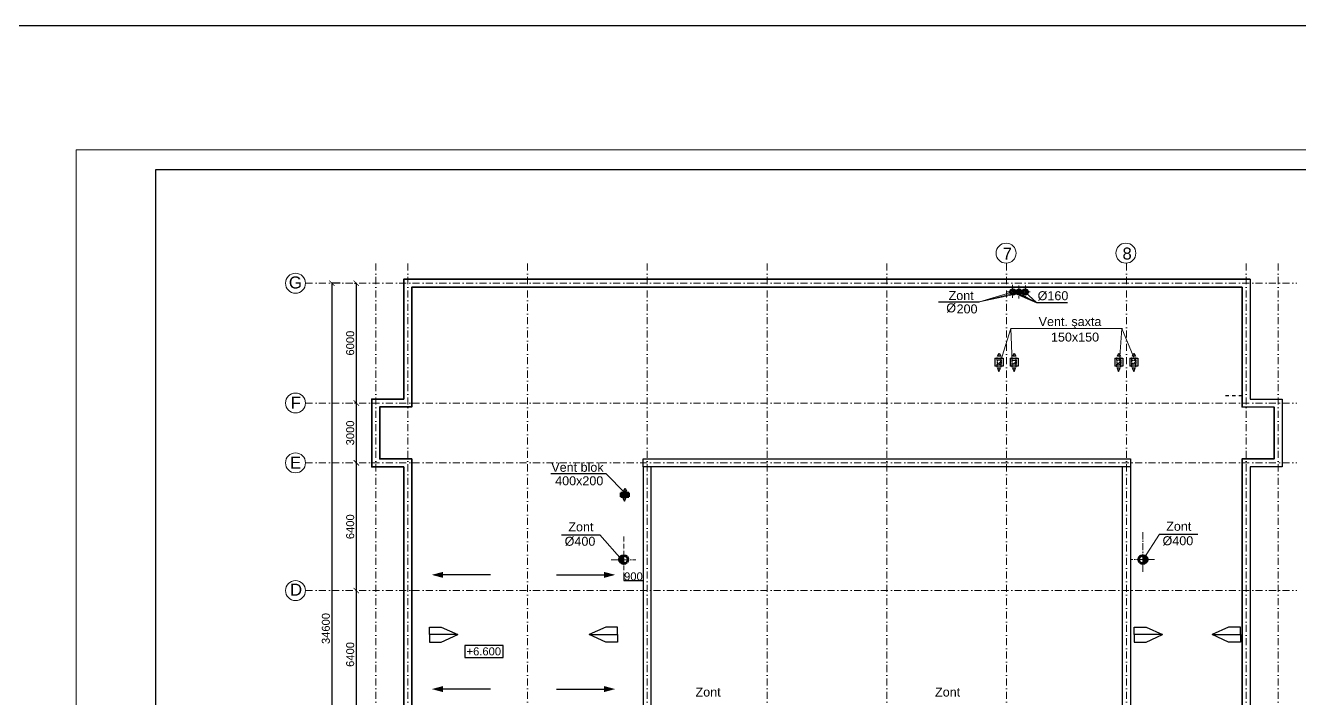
# Model space of a CAD drawing. Header units: millimetres. Extents: x 895788 to 1136524, y -21936 to 400945.
# Drawn here: x 1013832 to 1077658, y 367222 to 400945 of the extents above; entities that cross this region are included whole.
import ezdxf

# ---------------------------------------------------------------- set-up
doc = ezdxf.new("R2010")
doc.units = ezdxf.units.MM
doc.linetypes.add('ACAD_ISO10W100', pattern=[18, 12, -3, 0, -3])
doc.linetypes.add('Штрихпунктирная', pattern=[670.277762, 352.777767, -176.388884, 0, -141.111112])
for name, color, linetype, lineweight in [('0_Ном._пера__7', 7, 'Continuous', 60), ('2D-чертеж - Общий_Ном._пера__21', 7, 'Continuous', 30), ('Arakesmelerin x_tti_Ном._пера__1', 7, 'Continuous', 15), ('LLLLLLLL', 7, 'Continuous', 30), ('невидимка_Ном._пера__241_Ном._пера__7', 7, 'Continuous', 60), ('оси_Ном._пера__1', 7, 'Continuous', 15), ('оси_Ном._пера__242_Ном._пера__21', 7, 'Continuous', 30), ('перегородка_Ном._пера__7_Ном._пера__7', 7, 'Continuous', 60)]:
    doc.layers.add(name, color=color, linetype=linetype, lineweight=lineweight)
doc.styles.get("Standard").update_dxf_attribs({"font": 'arial.ttf', "height": 400})
doc.styles.add('СГЕНЕРИР_СТИЛЬ_1', font='arial.ttf')
doc.dimstyles.new('ISO-25', dxfattribs={"dimtxt": 2.5, "dimasz": 2.5, "dimexe": 1.25, "dimexo": 0.625, "dimtad": 1, "dimtxsty": 'Standard', "dimcen": 2.5, "dimadec": 0, "dimazin": 0, "dimtfac": 1, "dimtmove": 0, "dimatfit": 3, "dimfxl": 1, "dimarcsym": 0})
doc.dimstyles.new('razmeri a-g', dxfattribs={"dimtxt": 400, "dimasz": 270, "dimexe": 1.25, "dimexo": 0.625, "dimgap": 100, "dimtad": 1, "dimdec": 0, "dimtxsty": 'Standard', "dimblk": 'ARCHTICK', "dimcen": 2.5, "dimadec": 0, "dimazin": 0, "dimtfac": 1, "dimtdec": 0, "dimtmove": 0, "dimatfit": 3, "dimfxl": 1, "dimarcsym": 0})

# ---------------------------------------------------------------- blocks, each defined once
blk = doc.blocks.new('_ArchTick')
at = {"color": 0, "linetype": 'ByBlock', "const_width": 0.15}
blk.add_lwpolyline([(-0.5, -0.5), (0.5, 0.5)], dxfattribs=at)
blk = doc.blocks.new('*D154')
at = {"color": 0, "lineweight": -2, "transparency": 16777216}
for p, q in [((1029589, 388030), (1029185, 388030)), ((1029186, 388030), (1029186, 353430)), ((1029589, 353430), (1029185, 353430))]:
    blk.add_line(p, q, dxfattribs=at)
at = {"layer": 'Defpoints', "color": 0, "transparency": 16777216}
for p in [(1029590, 388030), (1029186, 353430), (1029590, 353430)]:
    blk.add_point(p, dxfattribs=at)
at = {"color": 0, "lineweight": -2, "transparency": 16777216, "xscale": 270, "yscale": 270, "zscale": 270}
for p, rotation in [((1029186, 388030), 90), ((1029186, 353430), 270)]:
    blk.add_blockref('_ArchTick', p, dxfattribs=dict(at, rotation=rotation))
at = {"color": 0, "transparency": 16777216, "insert": (1028881, 370730), "char_height": 400, "attachment_point": 5, "rotation": 90}
blk.add_mtext('34600', dxfattribs=at)
blk = doc.blocks.new('*D155')
at = {"color": 0, "lineweight": -2, "transparency": 16777216}
for p, q in [((1030308, 388030), (1030407, 388030)), ((1030405, 388030), (1030405, 382030)), ((1030308, 382030), (1030407, 382030))]:
    blk.add_line(p, q, dxfattribs=at)
at = {"layer": 'Defpoints', "color": 0, "transparency": 16777216}
for p in [(1030308, 388030), (1030308, 382030), (1030405, 382030)]:
    blk.add_point(p, dxfattribs=at)
at = {"color": 0, "lineweight": -2, "transparency": 16777216, "xscale": 270, "yscale": 270, "zscale": 270}
for p, rotation in [((1030405, 388030), 90), ((1030405, 382030), 270)]:
    blk.add_blockref('_ArchTick', p, dxfattribs=dict(at, rotation=rotation))
at = {"color": 0, "transparency": 16777216, "insert": (1030101, 385030), "char_height": 400, "attachment_point": 5, "rotation": 90}
blk.add_mtext('6000', dxfattribs=at)
blk = doc.blocks.new('*D156')
at = {"color": 0, "lineweight": -2, "transparency": 16777216}
for p, q in [((1030308, 382030), (1030407, 382030)), ((1030405, 382030), (1030405, 379030)), ((1030406, 379030), (1030407, 379030))]:
    blk.add_line(p, q, dxfattribs=at)
at = {"layer": 'Defpoints', "color": 0, "transparency": 16777216}
for p in [(1030308, 382030), (1030405, 379030), (1030405, 379030)]:
    blk.add_point(p, dxfattribs=at)
at = {"color": 0, "lineweight": -2, "transparency": 16777216, "xscale": 270, "yscale": 270, "zscale": 270}
for p, rotation in [((1030405, 382030), 90), ((1030405, 379030), 270)]:
    blk.add_blockref('_ArchTick', p, dxfattribs=dict(at, rotation=rotation))
at = {"color": 0, "transparency": 16777216, "insert": (1030101, 380530), "char_height": 400, "attachment_point": 5, "rotation": 90}
blk.add_mtext('3000', dxfattribs=at)
blk = doc.blocks.new('*D157')
at = {"color": 0, "lineweight": -2, "transparency": 16777216}
for p, q in [((1030405, 379030), (1030405, 372630)), ((1030406, 379030), (1030407, 379030)), ((1030406, 372630), (1030407, 372630))]:
    blk.add_line(p, q, dxfattribs=at)
at = {"layer": 'Defpoints', "color": 0, "transparency": 16777216}
for p in [(1030405, 379030), (1030405, 372630), (1030405, 372630)]:
    blk.add_point(p, dxfattribs=at)
at = {"color": 0, "lineweight": -2, "transparency": 16777216, "xscale": 270, "yscale": 270, "zscale": 270}
for p, rotation in [((1030405, 379030), 90), ((1030405, 372630), 270)]:
    blk.add_blockref('_ArchTick', p, dxfattribs=dict(at, rotation=rotation))
at = {"color": 0, "transparency": 16777216, "insert": (1030101, 375830), "char_height": 400, "attachment_point": 5, "rotation": 90}
blk.add_mtext('6400', dxfattribs=at)
blk = doc.blocks.new('*D158')
at = {"color": 0, "lineweight": -2, "transparency": 16777216}
for p, q in [((1030405, 372630), (1030405, 366230)), ((1030406, 372630), (1030407, 372630)), ((1029933, 366230), (1030407, 366230))]:
    blk.add_line(p, q, dxfattribs=at)
at = {"layer": 'Defpoints', "color": 0, "transparency": 16777216}
for p in [(1030405, 372630), (1029933, 366230), (1030405, 366230)]:
    blk.add_point(p, dxfattribs=at)
at = {"color": 0, "lineweight": -2, "transparency": 16777216, "xscale": 270, "yscale": 270, "zscale": 270}
for p, rotation in [((1030405, 372630), 90), ((1030405, 366230), 270)]:
    blk.add_blockref('_ArchTick', p, dxfattribs=dict(at, rotation=rotation))
at = {"color": 0, "transparency": 16777216, "insert": (1030101, 369430), "char_height": 400, "attachment_point": 5, "rotation": 90}
blk.add_mtext('6400', dxfattribs=at)
blk = doc.blocks.new('*D171')
at = {"color": 0, "lineweight": -2, "transparency": 16777216}
for p, q in [((1043803, 373450), (1043803, 373134)), ((1044774, 373450), (1044774, 373134)), ((1043805, 373135), (1044772, 373135))]:
    blk.add_line(p, q, dxfattribs=at)
at = {"color": 0, "transparency": 16777216}
for points in [[(1043805, 373136), (1043805, 373135), (1043803, 373135)], [(1044772, 373136), (1044772, 373135), (1044774, 373135)]]:
    blk.add_solid(points, dxfattribs=at)
at = {"layer": 'Defpoints', "color": 0, "transparency": 16777216}
for p in [(1043803, 373451), (1044774, 373451), (1044774, 373135)]:
    blk.add_point(p, dxfattribs=at)
at = {"color": 0, "transparency": 16777216, "insert": (1044289, 373340), "char_height": 400, "attachment_point": 5}
blk.add_mtext('{\\fArial|b0|i0|c238|p34;900}', dxfattribs=at)

msp = doc.modelspace()

# ---------------------------------------------------------------- hatches: boundary and pattern name
at = {"layer": 'Arakesmelerin x_tti_Ном._пера__1', "linetype": 'Continuous'}
for points in [[(1034186.752, 373418.237), (1034746.559, 373268.237), (1034746.559, 373568.237)], [(1043377.329, 373418.237), (1042817.521, 373268.237), (1042817.521, 373568.237)], [(1034186.752, 367695.393), (1034746.559, 367545.393), (1034746.559, 367845.393)], [(1043377.329, 367695.393), (1042817.521, 367545.393), (1042817.521, 367845.393)]]:
    msp.add_hatch(color=256, dxfattribs=at).paths.add_polyline_path(points)

# ---------------------------------------------------------------- linework, layer by layer
at = {"lineweight": 0}
for p, q in [((1061623.314, 387094.324), (1063910.236, 387589.365)), ((1063589.907, 387589.365), (1061623.314, 387094.324)), ((1063239.806, 387588.633), (1061623.314, 387094.324)), ((1042604.308, 375426.71), (1043730.265, 374159.836)), ((1070645.581, 375454.048), (1069831.559, 374183.794))]:
    msp.add_line(p, q, dxfattribs=at)
for p, q in [((1063278.515, 387589.365), (1064483.924, 387058.468)), ((1063592.006, 387520.479), (1064483.924, 387058.468)), ((1063910.236, 387589.365), (1064483.924, 387058.468)), ((1059566.174, 387094.324), (1061623.314, 387094.324)), ((1064483.924, 387058.468), (1066030.735, 387058.468)), ((1062505.388, 384169.565), (1062505.388, 384307.434)), ((1062710.344, 384168.532), (1062710.344, 384306.401)), ((1063263.006, 384169.565), (1063263.006, 384307.434)), ((1063468.064, 384168.75), (1063468.064, 384306.618)), ((1068501.595, 384169.565), (1068501.595, 384307.434)), ((1068706.654, 384169.565), (1068706.654, 384307.434)), ((1069259.11, 384169.565), (1069259.11, 384307.434)), ((1069464.169, 384169.347), (1069464.169, 384307.216)), ((1062505.388, 383830.881), (1062505.388, 383968.75)), ((1062710.447, 383830.881), (1062710.447, 383968.75)), ((1063262.903, 383830.881), (1063262.903, 383968.75)), ((1063467.962, 383830.881), (1063467.962, 383968.75)), ((1068501.595, 383831.696), (1068501.595, 383969.565)), ((1068706.654, 383831.696), (1068706.654, 383969.565)), ((1069259.213, 383831.696), (1069259.213, 383969.565)), ((1069464.272, 383831.696), (1069464.272, 383969.565)), ((1042929.319, 378487.978), (1040142.494, 378487.978)), ((1043651.044, 377529.436), (1043734.422, 377427.334)), ((1043734.422, 377427.334), (1043651.044, 377329.436)), ((1043682.674, 377496.638), (1043682.674, 377565.572)), ((1043682.674, 377290.68), (1043682.674, 377359.614)), ((1043734.422, 377427.334), (1043971.857, 377427.334)), ((1043824.832, 377497.688), (1043824.832, 377566.623)), ((1043824.832, 377291.73), (1043824.832, 377360.665)), ((1043887.732, 377497.688), (1043887.732, 377566.623)), ((1043887.732, 377291.73), (1043887.732, 377360.665)), ((1043971.857, 377427.334), (1044060.955, 377529.436)), ((1043971.857, 377427.334), (1044061.058, 377329.436)), ((1044029.12, 377498.206), (1044029.12, 377567.141)), ((1044029.12, 377292.248), (1044029.12, 377361.183)), ((1040693.205, 375426.71), (1042604.308, 375426.71)), ((1070645.581, 375454.048), (1072556.683, 375454.048))]:
    msp.add_line(p, q)
at = {"color": 7, "lineweight": 0}
for p, q in [((1063190.944, 385768.308), (1062679.428, 384104.573)), ((1068785.093, 385768.308), (1063178.16, 385768.308)), ((1063262.506, 384069.25), (1063190.944, 385768.308)), ((1068762.368, 385768.308), (1068639.198, 384123.299)), ((1069433.253, 384105.388), (1068762.368, 385768.308)), ((1042929.319, 378487.978), (1043856.102, 377529.436))]:
    msp.add_line(p, q, dxfattribs=at)
at = {"lineweight": 30}
for p, q in [((1062401.266, 384268.75), (1062805.825, 384268.75)), ((1062401.266, 384268.75), (1062401.266, 383869.25)), ((1062806.325, 384268.25), (1062806.325, 383869.25)), ((1063162.903, 384268.75), (1063567.462, 384268.75)), ((1063162.903, 384268.75), (1063162.903, 383869.25)), ((1063567.462, 384268.75), (1063567.962, 384268.25)), ((1063567.962, 384268.25), (1063567.962, 383869.25)), ((1068397.474, 384269.565), (1068802.032, 384269.565)), ((1068397.474, 384269.565), (1068397.474, 383870.065)), ((1068802.032, 384269.565), (1068802.532, 384269.065)), ((1068802.532, 384269.065), (1068802.532, 383870.065)), ((1069159.11, 384269.565), (1069563.669, 384269.565)), ((1069159.11, 384269.565), (1069159.11, 383870.065)), ((1069564.169, 384269.065), (1069564.169, 383870.065)), ((1062401.766, 383868.75), (1062401.266, 383869.25)), ((1062805.825, 383868.75), (1062401.766, 383868.75)), ((1062662.797, 383869.25), (1062662.297, 383868.75)), ((1063567.462, 383868.75), (1063163.403, 383868.75)), ((1063567.962, 383869.25), (1063567.462, 383868.75)), ((1068397.974, 383869.565), (1068397.474, 383870.065)), ((1068802.032, 383869.565), (1068397.974, 383869.565)), ((1068659.004, 383870.065), (1068658.504, 383869.565)), ((1069563.669, 383869.565), (1069159.61, 383869.565)), ((1069564.169, 383870.065), (1069563.669, 383869.565))]:
    msp.add_line(p, q, dxfattribs=at)
at = {"color": 7, "lineweight": 30}
for p, q in [((1062534.716, 384375.02), (1062609.466, 384531.939)), ((1062686.218, 384375.02), (1062534.716, 384375.02)), ((1062609.466, 384531.939), (1062686.218, 384375.02)), ((1063292.333, 384375.835), (1063367.084, 384532.754)), ((1063443.836, 384375.835), (1063292.333, 384375.835)), ((1063367.084, 384532.754), (1063443.836, 384375.835)), ((1068530.923, 384375.835), (1068605.673, 384532.754)), ((1068682.426, 384375.835), (1068530.923, 384375.835)), ((1068605.673, 384532.754), (1068682.426, 384375.835)), ((1069288.541, 384376.65), (1069363.291, 384533.569)), ((1069440.043, 384376.65), (1069288.541, 384376.65)), ((1069363.291, 384533.569), (1069440.043, 384376.65)), ((1062677.246, 383767.953), (1062525.743, 383767.953)), ((1062525.743, 383767.953), (1062600.494, 383611.035)), ((1062600.494, 383611.035), (1062677.246, 383767.953)), ((1063434.864, 383767.138), (1063283.361, 383767.138)), ((1063283.361, 383767.138), (1063358.111, 383610.22)), ((1063358.111, 383610.22), (1063434.864, 383767.138)), ((1068673.453, 383768.769), (1068521.95, 383768.769)), ((1068521.95, 383768.769), (1068596.701, 383611.85)), ((1068596.701, 383611.85), (1068673.453, 383768.769)), ((1069431.071, 383767.953), (1069279.568, 383767.953)), ((1069279.568, 383767.953), (1069354.319, 383611.035)), ((1069354.319, 383611.035), (1069431.071, 383767.953)), ((1043912.149, 377266.924), (1043760.646, 377266.924)), ((1043760.646, 377266.924), (1043835.397, 377110.005)), ((1043792.86, 377606.195), (1043867.611, 377763.114)), ((1043944.363, 377606.195), (1043792.86, 377606.195)), ((1043835.397, 377110.005), (1043912.149, 377266.924)), ((1043867.611, 377763.114), (1043944.363, 377606.195))]:
    msp.add_line(p, q, dxfattribs=at)
at = {"color": 5, "linetype": 'ACAD_ISO10W100', "lineweight": 25, "ltscale": 5}
for p, q in [((1062505.388, 384169.565), (1062505.388, 383969.565)), ((1062710.344, 384169.565), (1062505.388, 384169.565)), ((1062649.408, 384039.397), (1062505.388, 383968.75)), ((1062505.388, 383969.565), (1062710.344, 383969.565)), ((1062710.447, 384168.75), (1062649.408, 384039.397)), ((1062710.344, 383969.565), (1062710.344, 384169.565)), ((1062710.447, 384169.565), (1062710.447, 383969.565)), ((1063262.903, 383968.75), (1063262.903, 384168.75)), ((1063262.903, 384168.75), (1063467.962, 384168.75)), ((1063467.962, 383968.75), (1063262.903, 383968.75)), ((1063263.006, 383968.75), (1063263.006, 384168.75)), ((1063263.006, 384168.75), (1063467.962, 384168.75)), ((1063407.026, 384039.397), (1063263.006, 383968.75)), ((1063468.064, 384168.75), (1063407.026, 384039.397)), ((1063467.962, 384168.75), (1063467.962, 383968.75)), ((1063467.962, 383968.75), (1063467.962, 384168.75)), ((1063467.962, 384168.75), (1063467.962, 383968.75)), ((1063468.064, 383968.75), (1063468.064, 384168.75)), ((1068501.595, 384170.38), (1068501.595, 383970.38)), ((1068706.551, 384170.38), (1068501.595, 384170.38)), ((1068645.616, 384040.212), (1068501.595, 383969.565)), ((1068501.595, 383970.38), (1068706.551, 383970.38)), ((1068706.654, 384169.565), (1068645.616, 384040.212)), ((1068706.551, 383970.38), (1068706.551, 384170.38)), ((1068706.654, 384170.38), (1068706.654, 383970.38)), ((1069259.11, 383969.565), (1069259.11, 384169.565)), ((1069259.11, 384169.565), (1069464.169, 384169.565)), ((1069464.169, 383969.565), (1069259.11, 383969.565)), ((1069259.213, 383969.565), (1069259.213, 384169.565)), ((1069259.213, 384169.565), (1069464.169, 384169.565)), ((1069403.233, 384040.212), (1069259.213, 383969.565)), ((1069464.272, 384169.565), (1069403.233, 384040.212)), ((1069464.169, 384169.565), (1069464.169, 383969.565)), ((1069464.169, 383969.565), (1069464.169, 384169.565)), ((1069464.169, 384169.565), (1069464.169, 383969.565)), ((1069464.272, 383969.565), (1069464.272, 384169.565))]:
    msp.add_line(p, q, dxfattribs=at)
at = {"linetype": 'Штрихпунктирная', "ltscale": 0.5}
msp.add_line((1074791.685, 382386.97), (1073912.683, 382386.97), dxfattribs=at)
at = {"color": 7, "lineweight": 50}
for p, q in [((1043651.044, 377529.436), (1043651.044, 377329.436)), ((1043856, 377529.436), (1043651.044, 377529.436)), ((1043651.044, 377329.436), (1043856, 377329.436)), ((1043856, 377329.436), (1043856, 377529.436)), ((1044060.955, 377529.436), (1043856, 377529.436)), ((1043856.102, 377529.436), (1043856.102, 377329.436)), ((1043856.102, 377329.436), (1043856.102, 377529.436)), ((1044061.058, 377329.436), (1043856.102, 377329.436)), ((1044061.058, 377529.436), (1044061.058, 377329.436)), ((1044061.161, 377329.436), (1044061.161, 377529.436))]:
    msp.add_line(p, q, dxfattribs=at)
at = {"color": 5, "lineweight": 30}
for p, q in [((1043788.825, 377453.597), (1043683.085, 377497.649)), ((1043683.444, 377496.638), (1043683.444, 377360.665)), ((1043824.832, 377496.638), (1043683.444, 377496.638)), ((1043683.444, 377360.665), (1043824.832, 377360.665)), ((1043825.603, 377361.715), (1043788.825, 377453.597)), ((1043824.832, 377360.665), (1043824.832, 377496.638)), ((1043993.884, 377453.597), (1043888.143, 377497.649)), ((1043888.503, 377362.233), (1043888.503, 377498.206)), ((1043888.503, 377498.206), (1044029.891, 377498.206)), ((1044029.891, 377362.233), (1043888.503, 377362.233)), ((1044030.662, 377361.715), (1043993.884, 377453.597)), ((1044029.891, 377498.206), (1044029.891, 377362.233))]:
    msp.add_line(p, q, dxfattribs=at)
at = {"color": 4, "lineweight": 30}
msp.add_lwpolyline([(895787.88, 400945.385), (1136523.833, 400945.385), (1136523.833, -21935.758), (895787.88, -21935.758)], close=True, dxfattribs=at)
at = {"lineweight": 30, "flags": 128}
msp.add_lwpolyline([(1020361.301, 393720.905), (1099204.36, 393720.905), (1099204.36, 336434.936), (1020361.301, 336434.936)], close=True, dxfattribs=at)
at = {"color": 7, "lineweight": 35}
for points in [[(1075182.035, 388229.441), (1032782.035, 388229.441), (1032782.035, 382229.436), (1031182.23, 382229.436), (1031182.23, 378829.436), (1032781.859, 378829.436), (1032781.859, 352829.949)], [(1074783.405, 387828.004), (1033181.255, 387828.004), (1033181.255, 381829.436), (1031583.062, 381829.436), (1031583.062, 379228.879), (1033183.24, 379229.436), (1033183.24, 352829.948)], [(1074783.106, 356229.708), (1074783.106, 379229.436), (1076383.861, 379229.436), (1076383.861, 381828.694), (1074782.035, 381829.436), (1074783.405, 387828.004)]]:
    msp.add_lwpolyline(points, dxfattribs=at)
at = {"color": 0, "lineweight": 30}
for points in [[(1033282.035, 388229.441), (1074682.035, 388229.441)], [(1075182.035, 388229.441), (1075182.23, 382229.436), (1076782.407, 382229.436), (1076782.212, 378829.436), (1075182.407, 378829.436), (1075182.407, 352829.944), (1068781.683, 352829.944), (1068781.683, 378829.436)], [(1068782.23, 387829.441), (1063281.84, 387829.441)], [(1074782.035, 382329.436), (1074782.035, 387729.441)], [(1075182.035, 387729.441), (1075182.035, 382329.436)], [(1069182.036, 379229.436), (1069182.036, 372829.436)], [(1032781.873, 352829.949), (1032782.23, 378729.436)], [(1044771.166, 378829.436), (1044782.036, 359629.436)], [(1045181.852, 353229.436), (1045182.23, 378829.436)], [(1069182.036, 372829.436), (1069182.036, 360129.436)]]:
    msp.add_lwpolyline(points, dxfattribs=at)
msp.add_lwpolyline([(1069182.036, 378829.436), (1044771.166, 378829.436), (1044771.166, 379229.436), (1069182.036, 379229.436)], close=True, dxfattribs=at)
at = {"color": 5, "lineweight": 60}
for centre, radius in [((1063293.527, 387591.019), 121.127), ((1063604.92, 387591.019), 121.127), ((1063916.301, 387590.551), 121.127), ((1043802.867, 374182.563), 210.878), ((1069814.35, 374185.942), 210.878)]:
    msp.add_circle(centre, radius, dxfattribs=at)
at = {"color": 7, "lineweight": 30}
for centre, radius, start, end in [((1063278.515, 387589.365), 95.117, 266.50619706, 95.65824036), ((1063239.806, 387588.633), 99.792, 289.25684813, 72.90758929), ((1063589.907, 387589.365), 95.117, 266.50619706, 95.65824036), ((1063551.199, 387588.633), 99.792, 289.25684813, 72.90758929), ((1063910.236, 387589.365), 95.117, 266.50619706, 95.65824036), ((1063871.527, 387588.633), 99.792, 289.25684813, 72.90758929)]:
    msp.add_arc(centre, radius, start, end, dxfattribs=at)
at = {"color": 7, "lineweight": 40}
for centre, radius, start, end in [((1043815.638, 374183.794), 157.917, 87.21330944, 279.52771793), ((1043906.759, 374189.16), 173.716, 118.70774003, 248.03328741), ((1069801.579, 374187.173), 157.917, 260.47228207, 92.78669056), ((1069710.458, 374192.54), 173.716, 291.96671259, 61.29225997)]:
    msp.add_arc(centre, radius, start, end, dxfattribs=at)
at = {"layer": '2D-чертеж - Общий_Ном._пера__21', "linetype": 'Continuous'}
for p, q in [((1037124.522, 373418.237), (1034746.559, 373418.237)), ((1040439.558, 373418.237), (1042817.521, 373418.237)), ((1034070.139, 370429.436), (1034070.139, 370805.844)), ((1034070.139, 370805.844), (1034660.956, 370805.844)), ((1034070.139, 370429.436), (1034070.139, 370053.027)), ((1035487.258, 370429.436), (1034070.139, 370429.436)), ((1035487.258, 370429.436), (1034070.139, 370429.436)), ((1034660.956, 370805.844), (1035487.258, 370429.436)), ((1034660.956, 370053.027), (1035487.258, 370429.436)), ((1042903.124, 370805.844), (1042076.823, 370429.436)), ((1042903.124, 370053.027), (1042076.823, 370429.436)), ((1042076.823, 370429.436), (1043493.941, 370429.436)), ((1042076.823, 370429.436), (1043493.941, 370429.436)), ((1043493.941, 370805.844), (1042903.124, 370805.844)), ((1043493.941, 370429.436), (1043493.941, 370805.844)), ((1043493.941, 370429.436), (1043493.941, 370053.027)), ((1069378.563, 370429.436), (1069378.563, 370805.844)), ((1069378.563, 370805.844), (1069969.38, 370805.844)), ((1069378.563, 370429.436), (1069378.563, 370053.027)), ((1070795.681, 370429.436), (1069378.563, 370429.436)), ((1070795.681, 370429.436), (1069378.563, 370429.436)), ((1069969.38, 370805.844), (1070795.681, 370429.436)), ((1069969.38, 370053.027), (1070795.681, 370429.436)), ((1074106.476, 370805.844), (1073280.175, 370429.436)), ((1073280.175, 370429.436), (1074697.294, 370429.436)), ((1074106.476, 370053.027), (1073280.175, 370429.436)), ((1073280.175, 370429.436), (1074697.294, 370429.436)), ((1074697.294, 370805.844), (1074106.476, 370805.844)), ((1074697.294, 370429.436), (1074697.294, 370805.844)), ((1074697.294, 370429.436), (1074697.294, 370053.027)), ((1034070.139, 370053.027), (1034660.956, 370053.027)), ((1043493.941, 370053.027), (1042903.124, 370053.027)), ((1069378.563, 370053.027), (1069969.38, 370053.027)), ((1074697.294, 370053.027), (1074106.476, 370053.027)), ((1037124.522, 367695.393), (1034746.559, 367695.393)), ((1040439.558, 367695.393), (1042817.521, 367695.393))]:
    msp.add_line(p, q, dxfattribs=at)
at = {"layer": 'LLLLLLLL', "color": 0, "linetype": 'ACAD_ISO10W100', "lineweight": 20, "ltscale": 30}
for p, q in [((1064170.681, 387607.537), (1063012.449, 387607.537)), ((1063282.852, 387944.035), (1063282.852, 387296.819)), ((1063592.006, 387921.97), (1063592.006, 387260.048)), ((1063930.603, 387914.616), (1063930.603, 387311.529)), ((1069811.977, 375550.327), (1069811.977, 373557.631)), ((1043166.149, 374179), (1044404.686, 374179)), ((1070391.093, 374182.379), (1069232.86, 374182.379))]:
    msp.add_line(p, q, dxfattribs=at)
at = {"layer": 'LLLLLLLL', "color": 0, "linetype": 'ACAD_ISO10W100', "lineweight": 20, "ltscale": 20}
msp.add_line((1043802.867, 375336.006), (1043802.867, 373450.874), dxfattribs=at)
at = {"layer": 'невидимка_Ном._пера__241_Ном._пера__7', "linetype": 'Continuous', "lineweight": 20, "flags": 128}
msp.add_lwpolyline([(1016369.247, 394718.918), (1100202.373, 394718.918), (1100202.373, 335436.922), (1016369.247, 335436.922)], close=True, dxfattribs=at)
at = {"layer": 'оси_Ном._пера__1', "linetype": 'Штрихпунктирная'}
for p, q in [((1027859.318, 388029.441), (1077514.946, 388029.441)), ((1027859.318, 382029.436), (1077514.946, 382029.436)), ((1027859.318, 379029.436), (1077514.946, 379029.436)), ((1027859.513, 372629.436), (1077514.946, 372629.436))]:
    msp.add_line(p, q, dxfattribs=at)
at = {"layer": 'оси_Ном._пера__1', "linetype": 'Штрихпунктирная', "flags": 128}
for points in [[(1031382.036, 389013.791), (1031382.036, 352299.697), (1031382.036, 349441.224)], [(1032982.036, 389013.791), (1032982.036, 352299.697), (1032982.036, 349441.224)], [(1038982.035, 389013.791), (1038982.035, 350844.304), (1038982.035, 349441.224)], [(1044982.036, 389013.791), (1044982.036, 350844.304), (1044982.036, 349441.224)], [(1050982.036, 389013.791), (1050982.036, 350844.304), (1050982.036, 349441.224)], [(1056982.097, 389013.791), (1056983.198, 350844.304), (1056982.036, 349441.224)], [(1062982.036, 389013.791), (1062982.036, 352299.697), (1062982.036, 349441.224)], [(1068982.036, 389013.791), (1068982.036, 352299.697), (1068982.036, 349441.224)], [(1074982.212, 389013.791), (1074982.212, 352299.697), (1074982.212, 349441.224)], [(1076582.407, 389013.791), (1076582.407, 352299.697), (1076582.407, 349441.238)], [(1076582.407, 389013.791), (1076582.407, 352299.697), (1076582.407, 349441.238)]]:
    msp.add_lwpolyline(points, dxfattribs=at)
at = {"layer": 'оси_Ном._пера__1', "linetype": 'Continuous'}
for centre in [(1062958.24, 389537.785), (1068958.24, 389537.785), (1027359.318, 388029.441), (1027359.318, 382029.436), (1027359.318, 379029.436), (1027359.513, 372629.436)]:
    msp.add_circle(centre, 500, dxfattribs=at)
at = {"layer": 'оси_Ном._пера__242_Ном._пера__21', "linetype": 'Continuous'}
for p, q in [((1037756.607, 369874.938), (1035846.16, 369874.938)), ((1035846.16, 369874.938), (1035846.16, 369285.113)), ((1037756.607, 369285.113), (1037756.607, 369874.938)), ((1035846.16, 369285.113), (1037756.607, 369285.113))]:
    msp.add_line(p, q, dxfattribs=at)

# ---------------------------------------------------------------- texts
at = {"color": 7}
for s, p in [('Zont', (1060077.346, 387187.687)), ('Ø', (1059961.761, 386570.263)), ('200', (1060477.964, 386518.123)), ('Zont', (1041027.064, 375600.392)), ('Zont', (1070979.44, 375627.73)), ('Zont', (1047400.061, 367321.741)), ('Zont', (1059400.061, 367321.741))]:
    msp.add_text(s, height=450, dxfattribs=at).set_placement(p)
for s, p in [('Vent. şaxta', (1064588.721, 385885.862)), ('150x150', (1065205.403, 385107.644)), ('Vent blok', (1040174.207, 378583.616)), ('400x200', (1040368.046, 377906.665))]:
    msp.add_text(s, height=450).set_placement(p)
at = {"color": 7, "char_height": 450}
for s, insert, width, attachment_point in [('{\\fArial|b0|i0|c238|p34;  %%C160}', (1064189.49, 387163.73), 4629.25682, 7), ('Ø{\\fArial|b0|i0|c238|p34;400}', (1040843.205, 375326.298), 3246.04968, 1), ('Ø{\\fArial|b0|i0|c238|p34;400}', (1070795.581, 375353.636), 3246.04968, 1)]:
    msp.add_mtext(s, dxfattribs=dict(at, insert=insert, width=width, attachment_point=attachment_point))
at = {"layer": '0_Ном._пера__7', "style": 'СГЕНЕРИР_СТИЛЬ_1'}
msp.add_text('+6.600', height=400, dxfattribs=at).set_placement((1035931.811, 369385.217))
at = {"layer": 'перегородка_Ном._пера__7_Ном._пера__7', "lineweight": 50, "style": 'СГЕНЕРИР_СТИЛЬ_1'}
for s, p in [('G', (1027025.858, 387768.819)), ('F', (1027117.052, 381740.428)), ('E', (1027085.04, 378740.428)), ('D', (1027085.235, 372377.274))]:
    msp.add_text(s, height=600, dxfattribs=at).set_placement(p)
at = {"layer": 'перегородка_Ном._пера__7_Ном._пера__7', "linetype": 'Continuous', "insert": (1062788.002, 389818.687), "char_height": 600, "width": 1952.45843, "attachment_point": 1, "style": 'СГЕНЕРИР_СТИЛЬ_1'}
msp.add_mtext('{\\fArial|b0|i0|c238|p38;7}', dxfattribs=at)
at = {"layer": 'перегородка_Ном._пера__7_Ном._пера__7', "linetype": 'Continuous', "insert": (1068788.002, 389818.687), "char_height": 600, "attachment_point": 1, "style": 'СГЕНЕРИР_СТИЛЬ_1'}
msp.add_mtext('{\\fArial|b0|i0|c238|p38;8}', dxfattribs=at)

# ---------------------------------------------------------------- dimensions: what is measured, and where the dimension line sits
for base, p1, p2, picture, middle in [((1029185.765, 353429.969), (1029589.993, 388029.95), (1029589.993, 353429.969), '*D154', (1028881.399, 370729.959)), ((1030405.367, 382029.944), (1030307.661, 388029.95), (1030307.661, 382029.944), '*D155', (1030101.138, 385029.947)), ((1030405.367, 379029.944), (1030307.661, 382029.944), (1030405.367, 379029.944), '*D156', (1030101.001, 380529.944)), ((1030405.367, 372629.944), (1030405.367, 379029.944), (1030405.367, 372629.944), '*D157', (1030101.138, 375829.944)), ((1030405.367, 366229.944), (1030405.367, 372629.944), (1029932.739, 366229.944), '*D158', (1030101.138, 369429.944))]:
    dim = msp.add_linear_dim(base=base, p1=p1, p2=p2, angle=90, dimstyle='razmeri a-g')
    dim.commit()
    dim.dimension.update_dxf_attribs({"geometry": picture, "text_midpoint": middle})
dim = msp.add_linear_dim(base=(1044774.211, 373135.315), p1=(1043802.867, 373450.874), p2=(1044774.211, 373450.757), text='{\\fArial|b0|i0|c238|p34;900}', dimstyle='ISO-25')
dim.commit()
dim.dimension.update_dxf_attribs({"geometry": '*D171', "text_midpoint": (1044288.539, 373340.169)})

doc.saveas('drawing.dxf')
